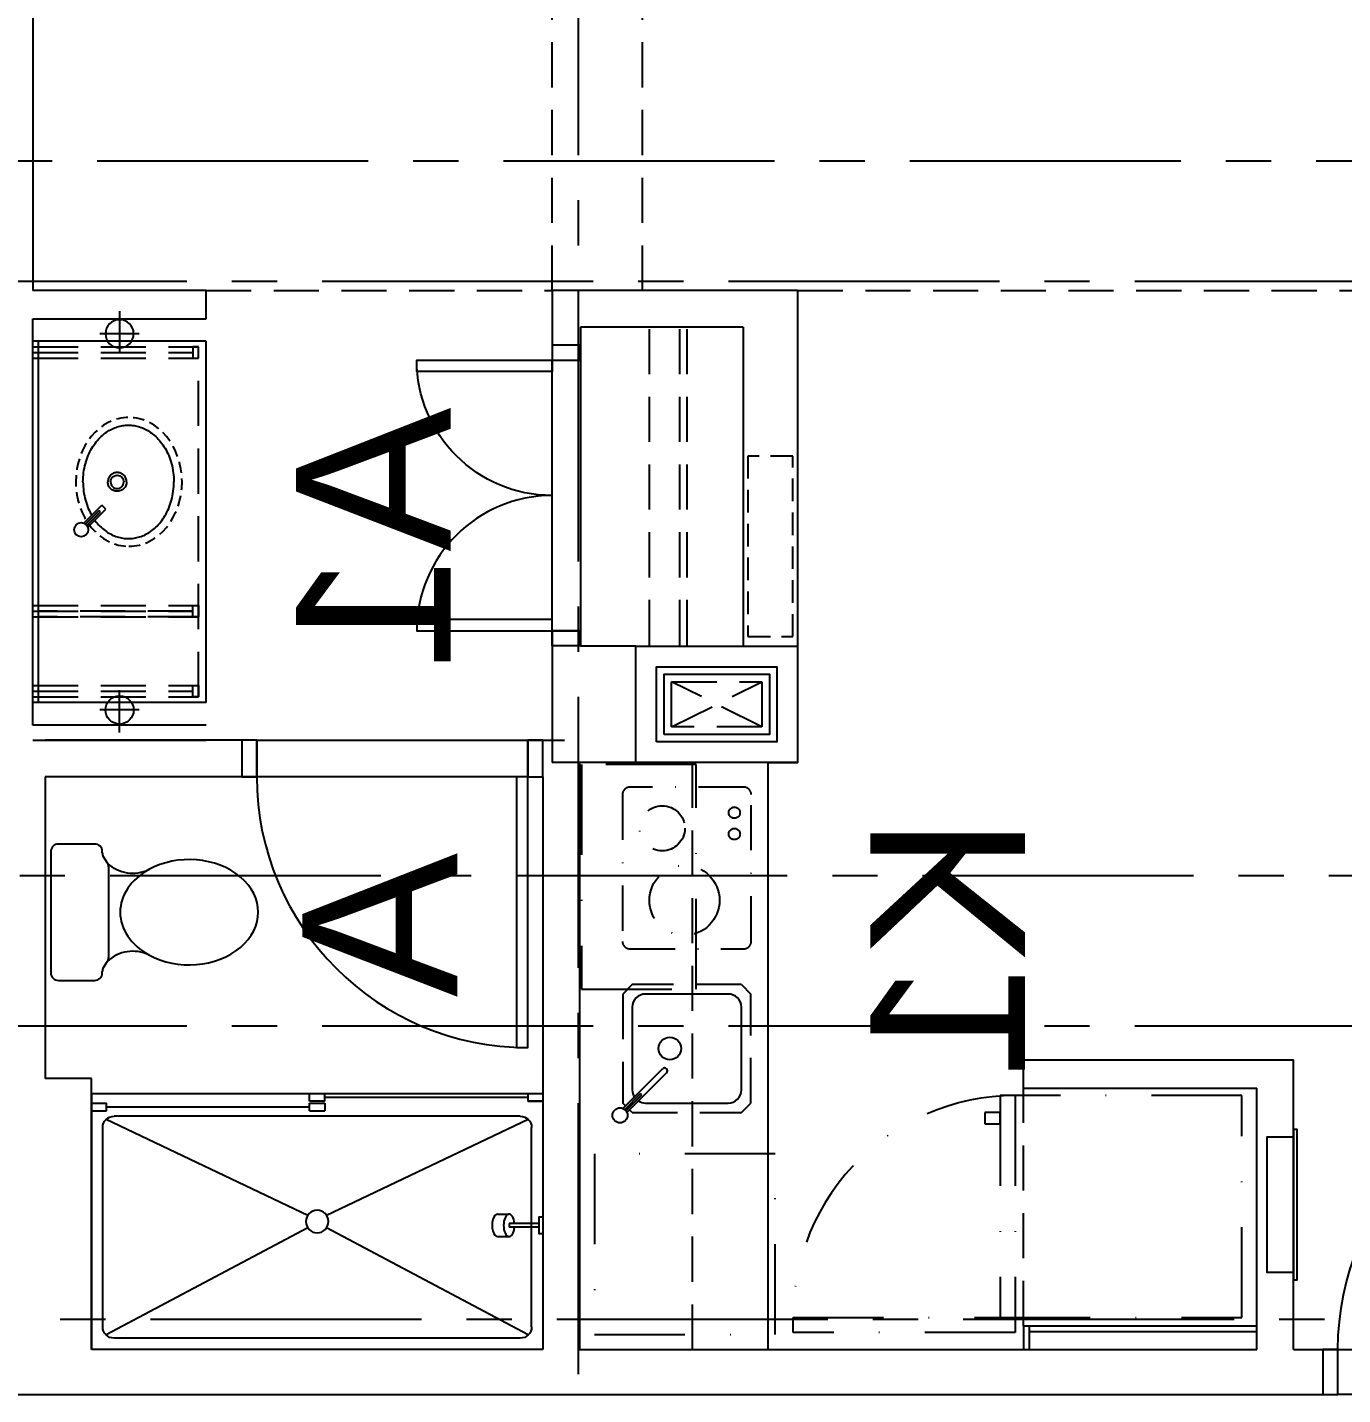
# Model space of a CAD drawing. Header units: inches. Extents: x -3700 to 348, y -844 to 2341.
# Drawn here: x -1675.2 to -1500.4, y 329 to 510.7 of the extents above; entities that cross this region are included whole.
import ezdxf

# ---------------------------------------------------------------- set-up
doc = ezdxf.new("R2010")
doc.units = ezdxf.units.IN
doc.header["$LTSCALE"] = 48
doc.header["$MEASUREMENT"] = 0
for name, pattern in [('CENTER2', [1.125, 0.75, -0.125, 0.125, -0.125]), ('DASHDOT2', [0.5, 0.25, -0.125, 0, -0.125]), ('HIDDEN', [0.375, 0.25, -0.125]), ('HIDDEN2', [0.1875, 0.125, -0.0625])]:
    doc.linetypes.add(name, pattern=pattern)
doc.layers.get('0').update_dxf_attribs({"color": 253})
for name, color, linetype in [('A-Door', 253, 'Continuous'), ('A-Door-Head', 253, 'Continuous'), ('A-Eqpm', 253, 'Continuous'), ('A-Eqpm-NIC', 253, 'DASHDOT2'), ('A-Flor-Case', 253, 'Continuous'), ('A-Flor-Case-Hidden', 253, 'HIDDEN2'), ('A-Flor-Outline', 253, 'Continuous'), ('A-Flor-Ovhd', 253, 'HIDDEN2'), ('A-Flor-Pfix', 253, 'Continuous'), ('A-Flor-Soffit', 253, 'HIDDEN2'), ('A-Flor-Wall Mtd Fixture', 253, 'Continuous'), ('A-Grid(3-32)', 253, 'CENTER2'), ('A-HVAC', 253, 'HIDDEN2'), ('A-Wall-Full', 253, 'Continuous')]:
    doc.layers.add(name, color=color, linetype=linetype)
doc.layers.add('G-Anno-View', color=253, linetype='Continuous', lineweight=18, plot=False)
doc.styles.add('G1DIM', font='arial.ttf')

# ---------------------------------------------------------------- blocks, each defined once
blk = doc.blocks.new('2ND FLOOR - STRUCTURAL GRID')
at = {"layer": 'A-Grid(3-32)'}
for p, q in [((10082.5, -7426.01), (10082.5, -9409.77)), ((8128.61, -8704.75), (11888.38, -8704.75)), ((8104.5, -8720.75), (11912.5, -8720.75)), ((8130.3, -8799.75), (11886.7, -8799.75)), ((8104.5, -8819.75), (11912.5, -8819.75)), ((11897.69, -8858.75), (8119.31, -8858.75))]:
    blk.add_line(p, q, dxfattribs=at)
blk = doc.blocks.new('36in door')
blk.add_lwpolyline([(-1.5, -36), (0, -36), (0, 0), (-1.5, 0)], close=True)
blk.add_arc((0, 0), 36, 180, 270)
blk = doc.blocks.new('Plumbing Chase')
at = {"layer": 'A-Flor-Outline', "linetype": 'HIDDEN2', "ltscale": 0.5}
blk.add_lwpolyline([(0.625, 0), (6.625, 0), (6.625, 24), (0.625, 24)], close=True, dxfattribs=at)
blk = doc.blocks.new('18in door')
blk.add_lwpolyline([(0, 0), (1.5, 0), (1.5, 18), (0, 18)], close=True)
blk.add_arc((0, 0), 18, 0, 90)
blk = doc.blocks.new('Single 12x6 HVAC Shaft')
at = {"layer": 'A-Flor-Outline'}
blk.add_lwpolyline([(3.75, 17.75), (11.75, 17.75), (11.75, 3.75), (3.75, 3.75)], close=True, dxfattribs=at)
at = {"layer": 'A-HVAC'}
for p, q in [((4.75, 16.75), (10.75, 4.75)), ((4.75, 4.75), (10.75, 16.75))]:
    blk.add_line(p, q, dxfattribs=at)
blk.add_lwpolyline([(4.75, 16.75), (10.75, 16.75), (10.75, 4.75), (4.75, 4.75)], close=True, dxfattribs=at)
at = {"layer": 'A-Wall-Full'}
for points in [[(0, 21.5), (15.5, 21.5), (15.5, 0), (0, 0)], [(2.75, 18.75), (12.75, 18.75), (12.75, 2.75), (2.75, 2.75)]]:
    blk.add_lwpolyline(points, close=True, dxfattribs=at)
blk = doc.blocks.new('wall sconce')
for p, q in [((2, -2.625), (2, 2.625)), ((-1, 0), (4.625, 0))]:
    blk.add_line(p, q)
blk.add_circle((2, 0), 1.875)
blk = doc.blocks.new('sink1915rear')
for p, q in [((-6, -4.54), (-3.61, -6.94)), ((-5.78, -4.41), (-3.96, -6.23)), ((-5.6, -4.24), (-3.78, -6.05)), ((-5.47, -4.01), (-3.08, -6.41)), ((-3.96, -6.23), (-3.78, -6.05)), ((-3.61, -6.94), (-3.08, -6.41))]:
    blk.add_line(p, q)
blk.add_circle((-6.35, -3.67), 0.938)
for points, knots in [([(0, -3.91), (-0.41, -3.93), (-1.23, -3.96), (-2.41, -4.2), (-3.48, -4.57), (-4.13, -4.89), (-4.43, -5.06)], [0, 0, 0, 0, 1.238365, 2.448444, 3.606048, 4.621257, 4.621257, 4.621257, 4.621257]), ([(-5.07, -5.48), (-5.16, -5.54), (-5.5, -5.8), (-6.03, -6.29), (-6.6, -6.99), (-7.03, -7.71), (-7.32, -8.45), (-7.5, -9.2), (-7.56, -9.95), (-7.5, -10.7), (-7.32, -11.45), (-7.03, -12.19), (-6.6, -12.91), (-6.03, -13.61), (-5.33, -14.26), (-4.48, -14.84), (-3.5, -15.33), (-2.41, -15.7), (-1.23, -15.95), (-0.41, -15.98), (0, -15.99)], [5.387657, 5.387657, 5.387657, 5.387657, 5.72094, 6.671915, 7.55893, 8.391939, 9.182354, 9.943851, 10.690053, 11.436458, 12.198524, 12.989815, 13.823917, 14.712127, 15.664288, 16.687236, 17.780855, 18.938437, 20.147416, 21.38303, 21.38303, 21.38303, 21.38303])]:
    blk.add_open_spline(points, degree=3, knots=knots)
for points in [[(0, -3.91), (1.24, -3.99), (2.42, -4.23), (3.52, -4.61), (4.49, -5.1), (5.33, -5.68), (6.03, -6.32), (6.59, -7.01), (7.01, -7.73), (7.31, -8.46), (7.48, -9.21), (7.54, -9.95), (7.48, -10.69), (7.31, -11.44), (7.01, -12.17), (6.59, -12.89), (6.03, -13.58), (5.33, -14.22), (4.49, -14.81), (3.51, -15.3), (2.42, -15.67), (1.23, -15.91), (0, -15.99)], [(0, -9.7), (-0.48, -9.61), (-0.88, -9.34), (-1.15, -8.93), (-1.25, -8.45), (-1.15, -7.97), (-0.88, -7.57), (-0.48, -7.3), (0, -7.2)], [(0, -9.7), (0.48, -9.61), (0.88, -9.34), (1.15, -8.93), (1.25, -8.45), (1.15, -7.97), (0.88, -7.57), (0.48, -7.3), (0, -7.2)], [(0, -7.58), (-0.33, -7.64), (-0.62, -7.83), (-0.81, -8.12), (-0.87, -8.45), (-0.81, -8.79), (-0.62, -9.07), (-0.33, -9.26), (0, -9.33)], [(0, -7.58), (0.33, -7.64), (0.62, -7.83), (0.81, -8.12), (0.88, -8.45), (0.81, -8.79), (0.62, -9.07), (0.33, -9.26), (0, -9.33)]]:
    blk.add_spline(points, degree=3)
at = {"layer": 'A-Flor-Case-Hidden', "linetype": 'HIDDEN2', "ltscale": 0.25, "extrusion": (0, 0, -1)}
blk.add_ellipse((0, -10.01), major_axis=(-8.56, 0), ratio=0.824818, dxfattribs=at)
blk = doc.blocks.new('41in Std Vanity')
at = {"layer": 'A-Flor-Case'}
for p, q in [((23, 53), (0, 53)), ((0.75, 5), (0.75, 53)), ((23, 5), (23, 53)), ((23, 5), (0, 5))]:
    blk.add_line(p, q, dxfattribs=at)
at = {"layer": 'A-Flor-Case-Hidden'}
for p, q in [((0, 52.25), (22, 52.25)), ((0, 51.5), (21.25, 51.5)), ((22, 5.75), (22, 52.125)), ((0, 50.75), (21.25, 50.75)), ((0, 17.875), (21.25, 17.875)), ((0, 17.125), (21.25, 17.125)), ((0, 16.375), (22, 16.375)), ((21.25, 17.125), (0.75, 17.125)), ((21.25, 16.375), (0.75, 16.375)), ((0, 7.25), (21.25, 7.25)), ((0, 6.5), (21.25, 6.5)), ((0, 5.75), (22, 5.75))]:
    blk.add_line(p, q, dxfattribs=at)
for points in [[(21.25, 50.75), (22, 50.75), (22, 52.25), (21.25, 52.25)], [(21.25, 17.875), (22, 17.875), (22, 16.375), (21.25, 16.375)], [(21.25, 7.25), (22, 7.25), (22, 5.75), (21.25, 5.75)]]:
    blk.add_lwpolyline(points, close=True, dxfattribs=at)
at = {"layer": 'A-Wall-Full'}
for p, q in [((0, 2), (0, 56)), ((0, 56), (23, 56)), ((23, 2), (0, 2))]:
    blk.add_line(p, q, dxfattribs=at)
at = {"layer": 'A-Flor-Pfix', "rotation": 90}
blk.add_blockref('sink1915rear', (2.736, 34.312), dxfattribs=at)
at = {"layer": 'A-Flor-Wall Mtd Fixture', "xscale": -1, "rotation": 90}
blk.add_blockref('wall sconce', (11.5, 56), dxfattribs=at)
at = {"layer": 'A-Flor-Wall Mtd Fixture', "rotation": 90}
blk.add_blockref('wall sconce', (11.5, 2), dxfattribs=at)
blk = doc.blocks.new('Studio Vanity and Closet Typ')
at = {"layer": 'A-Door'}
for points in [[(-50.51, -69), (-50.51, -72.75), (-52.51, -72.75), (-52.51, -69)], [(-14.51, -69), (-14.51, -72.75), (-12.51, -72.75), (-12.51, -69)]]:
    blk.add_lwpolyline(points, close=True, dxfattribs=at)
at = {"layer": 'A-Door-Head'}
blk.add_lwpolyline([(-50.5, -69), (-50.5, -72.75), (-14.5, -72.75), (-14.5, -69)], close=True, dxfattribs=at)
at = {"layer": 'A-Flor-Ovhd'}
for p, q in [((-12.63, -81.96), (-54.88, -81.96)), ((-12.63, -85.96), (-54.88, -85.96)), ((-12.63, -86.96), (-54.88, -86.96))]:
    blk.add_line(p, q, dxfattribs=at)
at = {"layer": 'A-Flor-Soffit'}
blk.add_line((-59.75, -23), (-59.75, -69), dxfattribs=at)
at = {"layer": 'A-Wall-Full'}
for p, q in [((-56, 0), (-56, -23)), ((0, 0), (0, -23)), ((-56, -23), (-59.75, -23)), ((-59.75, -69), (-50.5, -69)), ((-59.75, -101.63), (-59.75, -69)), ((-50.51, -69), (-50.51, -72.75)), ((-14.51, -69), (-14.51, -72.75)), ((-14.5, -69), (3, -69)), ((3, -101.63), (3, -69)), ((-54.88, -72.75), (-50.51, -72.75)), ((-54.88, -94.38), (-54.88, -72.75)), ((-12.51, -72.75), (-14.51, -72.75)), ((-12.5, -80.13), (-12.5, -72.75)), ((-54.88, -94.38), (-12.5, -94.38)), ((-59.75, -101.63), (3, -101.63))]:
    blk.add_line(p, q, dxfattribs=at)
at = {"xscale": -1}
for name, p, rotation in [('41in Std Vanity', (0, 0), 90), ('Plumbing Chase', (-37.75, -101.63), 270)]:
    blk.add_blockref(name, p, dxfattribs=dict(at, rotation=rotation))
blk.add_blockref('Single 12x6 HVAC Shaft', (3, -101.63), dxfattribs=at)
at = {"layer": 'A-Door'}
blk.add_blockref('18in door', (-50.51, -69), dxfattribs=at)
at = {"layer": 'A-Door', "xscale": -1}
blk.add_blockref('18in door', (-14.51, -69), dxfattribs=at)
at = {"layer": 'G-Anno-View', "insert": (-44.22, -34.95), "char_height": 20.581, "width": 161.6877, "attachment_point": 1, "style": 'G1DIM'}
blk.add_mtext('A1', dxfattribs=at)
blk = doc.blocks.new('refrigerator')
blk.add_line((-30.125, 0), (-30.125, -29.5))
for points in [[(-32.125, -29.5), (0, -29.5), (0, 0), (-32.125, 0)], [(-34.125, -3.75), (-32.125, -3.75), (-32.125, -2.25), (-34.125, -2.25)], [(-59.625, -31.5), (-59.625, -29.5), (-30.125, -29.5), (-30.125, -31.5)]]:
    blk.add_lwpolyline(points, close=True)
blk.add_arc((-30.125, -29.5), 29.5, 90, 183.88744)
blk = doc.blocks.new('kitchen faucet')
for p, q in [((0.93, 0.38), (8.38, 0.38)), ((1, 0.12), (4, 0.12)), ((4, -0.12), (4, 0.12)), ((0.93, -0.38), (8.38, -0.38)), ((1, -0.12), (4, -0.12))]:
    blk.add_line(p, q)
blk.add_circle((0, 0), 1)
blk.add_arc((8.38, 0), 0.375, 270, 90)
blk = doc.blocks.new('kitchen sink')
blk.add_lwpolyline([(-14.94, -6.97, 0.143329), (-14, -7.25), (-3, -7.25, 0.414214), (-1.25, -5.5), (-1.25, 5.5, 0.414214), (-3, 7.25), (-14, 7.25, 0.414214), (-15.75, 5.5), (-15.75, -5.5, 0.143329), (-15.47, -6.44, 0.143329)], format="xyb")
blk.add_circle((-10.75, 0), 1.5)
at = {"layer": 'A-Flor-Case-Hidden'}
for p, q in [((-15.75, 8.5), (-17, 7.25)), ((-1.25, 8.5), (0, 7.25)), ((-16.64, -7.61), (-17, -7.25)), ((-1.25, -8.5), (0, -7.25)), ((-15.75, -8.5), (-16.11, -8.14))]:
    blk.add_line(p, q, dxfattribs=at)
for points in [[(-1.25, 8.5), (-15.75, 8.5)], [(-17, 7.25), (-17, -7.25)], [(0, -7.25), (0, 7.25)], [(-15.75, -8.5), (-1.25, -8.5)]]:
    blk.add_lwpolyline(points, dxfattribs=at)
at = {"rotation": 45.00000000000001}
blk.add_blockref('kitchen faucet', (-17.38, -8.88), dxfattribs=at)
blk = doc.blocks.new('cooktop')
at = {"ltscale": 0.5}
blk.add_lwpolyline([(-7.56, -21.5), (7.56, -21.5, 0.414214), (8.56, -20.5), (8.56, -1, 0.414214), (7.56, 0), (-7.56, 0, 0.414214), (-8.56, -1), (-8.56, -20.5, 0.414214)], format="xyb", close=True, dxfattribs=at)
for centre, radius in [((-3.27, -5.47), 3), ((6.32, -3.4), 0.75), ((6.32, -6.24), 0.75), ((-0.31, -15.05), 4.66)]:
    blk.add_circle(centre, radius, dxfattribs=at)
blk = doc.blocks.new('Studio Kitchen 1')
at = {"layer": 'A-Eqpm'}
for points in [[(-28.25, -99.75), (-10.25, -99.75), (-10.25, -96.25), (-28.25, -96.25)], [(-29.25, -99.75), (-9.25, -99.75), (-9.25, -100.25), (-29.25, -100.25)]]:
    blk.add_lwpolyline(points, close=True, dxfattribs=at)
at = {"layer": 'A-Eqpm-NIC'}
for points in [[(-47.88, -5.13), (-47.88, -20.38), (-77.75, -20.38), (-77.75, -5.13)], [(-2, -6.88), (-2, -30.88), (-26, -30.88), (-26, -6.88)]]:
    blk.add_lwpolyline(points, close=True, dxfattribs=at)
at = {"layer": 'A-Flor-Case'}
for p, q in [((-78, -29.88), (0, -29.88)), ((-3.13, -63.88), (-3.13, -94.88)), ((-3.13, -63.88), (-0.13, -63.88)), ((-3.13, -64.63), (-0.13, -64.63)), ((-2.38, -64.63), (-2.38, -94.88))]:
    blk.add_line(p, q, dxfattribs=at)
at = {"layer": 'A-Flor-Ovhd'}
for p, q in [((0, -19.88), (-77.75, -19.88)), ((-3.13, -63.88), (-34.75, -63.88))]:
    blk.add_line(p, q, dxfattribs=at)
at = {"layer": 'A-Wall-Full'}
for p, q in [((-78, -4.88), (0, -4.88)), ((-78, -30.13), (-78, -4.88)), ((0, -4.88), (0, -94.88)), ((-34.75, -63.88), (-38.5, -63.88)), ((-38.5, -63.88), (-38.5, -99.75)), ((-34.75, -63.88), (-34.75, -94.88)), ((0, -94.88), (-34.75, -94.88)), ((0, -99.75), (-38.5, -99.75))]:
    blk.add_line(p, q, dxfattribs=at)
at = {"layer": 'A-Eqpm-NIC', "extrusion": (0, 0, -1), "zscale": -1, "rotation": 270}
for name, p in [('cooktop', (74.75, -19.13)), ('refrigerator', (33.75, -92.88))]:
    blk.add_blockref(name, p, dxfattribs=at)
at = {"layer": 'A-Flor-Pfix', "extrusion": (0, 0, -1), "zscale": -1, "rotation": 270}
blk.add_blockref('kitchen sink', (40, -27.63), dxfattribs=at)
at = {"layer": 'G-Anno-View', "insert": (-70.96, -43.5), "char_height": 20.581, "width": 161.6877, "attachment_point": 1, "style": 'G1DIM'}
blk.add_mtext('K1', dxfattribs=at)
blk = doc.blocks.new('shower head')
for p, q in [((0.5, 0.25), (4.48, 0.25)), ((6.04, 1.5), (4.5, 1.5)), ((0.5, -0.25), (4.48, -0.25)), ((6.02, -1.5), (4.49, -1.5))]:
    blk.add_line(p, q)
blk.add_lwpolyline([(0, -1.12), (0.5, -1.12), (0.5, 1.12), (0, 1.12)], close=True)
at = {"extrusion": (0, 0, -1)}
for centre, start_param, end_param in [((4.5, 0), 4.878708, 10.826996), ((6.02, 0), 6.265998, 9.430839)]:
    blk.add_ellipse(centre, major_axis=(0, 1.5), ratio=0.483735, start_param=start_param, end_param=end_param, dxfattribs=at)
blk.add_open_spline([(4.48, 0.25), (4.49, 0.2), (4.49, 0.16), (4.49, 0.11), (4.5, 0.04), (4.5, -0.04), (4.49, -0.11), (4.49, -0.16), (4.49, -0.21), (4.48, -0.25)], degree=3, knots=[7.6339989, 7.6339989, 7.6339989, 7.6339989, 7.7552894, 7.7552894, 7.7552894, 7.9540134, 7.9540134, 7.9540134, 8.074038, 8.074038, 8.074038, 8.074038])
blk = doc.blocks.new('shower door')
at = {"layer": 'A-Flor-Case'}
for p, q in [((-31, -1), (-31, 0)), ((-29, 0), (-31, 0)), ((-29, -1), (-29, 0)), ((0, 0), (-2, 0)), ((-2, 0), (-2, -1)), ((-59.99, -1.26), (-57.99, -1.26)), ((-57.99, -2.26), (-57.99, -1.26)), ((-57.99, -1.76), (-31, -1.76)), ((-29, -1), (-31, -1)), ((-31, -1.26), (-29, -1.26)), ((-31, -2.26), (-31, -1.26)), ((-2, -0.5), (-29, -0.5)), ((-29, -1.26), (-29, -2.26)), ((0, -1), (-2, -1)), ((-2, -1), (0, -1)), ((-59.99, -2.26), (-57.99, -2.26)), ((-31, -2.26), (-29, -2.26))]:
    blk.add_line(p, q, dxfattribs=at)
blk = doc.blocks.new('30x34 shower')
at = {"layer": 'A-Flor-Pfix'}
for p, q in [((0, -34), (0, 0)), ((60, 0), (0, 0)), ((60, -34), (60, 0)), ((57, -1.5), (3, -1.5)), ((1.5, -3), (1.5, -29.5)), ((28.75, -16.18), (1.94, -1.94)), ((58.06, -1.94), (31.25, -16.18)), ((58.5, -3), (58.5, -29.5)), ((28.75, -17.82), (1.94, -30.56)), ((58.06, -30.56), (31.25, -17.82)), ((57, -31), (3, -31)), ((60, -34), (0, -34))]:
    blk.add_line(p, q, dxfattribs=at)
blk.add_circle((30, -17), 1.5, dxfattribs=at)
for centre, start, end in [((3, -3), 90, 180), ((57, -3), 0, 90), ((3, -29.5), 180, 270), ((57, -29.5), 270, 0)]:
    blk.add_arc(centre, 1.5, start, end, dxfattribs=at)
at = {"xscale": -1, "rotation": 179.9999999999999}
blk.add_blockref('shower door', (60, -34), dxfattribs=at)
at = {"layer": 'A-Flor-Pfix', "rotation": 180.0000000001253}
blk.add_blockref('shower head', (60, -16.5), dxfattribs=at)
blk = doc.blocks.new('Toiliet American Std Cadet Pro')
for p, q in [((0, 8.06), (0, -8.06)), ((5.84, 9.06), (1, 9.06)), ((6.84, 7.9), (6.84, 8.06)), ((7.53, 6.52), (7, 7.36)), ((7.69, -5.98), (7.69, 5.98)), ((7, -7.36), (7.53, -6.52)), ((1, -9.06), (5.84, -9.06)), ((6.84, -8.06), (6.84, -7.9))]:
    blk.add_line(p, q)
for centre, radius, start, end in [((1, 8.06), 1, 90, 180), ((5.84, 8.06), 1, 0, 90), ((7.84, 7.9), 1, 180, 212.4157), ((6.69, 5.98), 1, 0, 32.4157), ((10.89, 10.1), 4.91, 226.8784, 295.5831), ((10.89, -10.1), 4.91, 64.417, 133.1217), ((6.69, -5.98), 1, 327.5844, 0), ((1, -8.06), 1, 180, 270), ((5.84, -8.06), 1, 270, 0), ((7.84, -7.9), 1, 147.5844, 180)]:
    blk.add_arc(centre, radius, start, end)
for start_param, end_param in [(4.086017, 8.480354), (2.197169, 4.086017)]:
    blk.add_ellipse((18.39, 0), major_axis=(9.17, 0), ratio=0.762999, start_param=start_param, end_param=end_param)
blk = doc.blocks.new('Studio Bath 2')
at = {"layer": 'A-Door'}
for points in [[(-81, -21.98), (-81, -19.98), (-76.12, -19.98), (-76.12, -21.98)], [(-81, -59.98), (-81, -57.98), (-76.12, -57.98), (-76.12, -59.98)]]:
    blk.add_lwpolyline(points, close=True, dxfattribs=at)
at = {"layer": 'A-Door-Head'}
blk.add_lwpolyline([(-81, -21.98), (-81, -57.98), (-76.12, -57.98), (-76.12, -21.98)], close=True, dxfattribs=at)
at = {"layer": 'A-Wall-Full'}
for p, q in [((-81, -22), (-81, 6.14)), ((-76.12, -22), (-76.12, 6.14)), ((-76.12, 6.14), (-36, 6.14)), ((-76.12, 6.14), (-36, 6.14)), ((-36, 0), (-36, 6.14)), ((0, 0), (-36, 0)), ((0, -60), (0, 0)), ((-81, -22), (-76.12, -22)), ((-81, -58), (-81, -62.86)), ((-76.12, -58), (-81, -58)), ((-76.12, -58), (-76.12, -60)), ((-76.12, -58), (-76.12, -60)), ((-76.12, -60), (0, -60))]:
    blk.add_line(p, q, dxfattribs=at)
at = {"layer": 'A-Door', "xscale": -1, "rotation": 90}
blk.add_blockref('36in door', (-76.12, -57.98), dxfattribs=at)
at = {"layer": 'A-Flor-Pfix', "xscale": -1, "rotation": 90}
blk.add_blockref('Toiliet American Std Cadet Pro', (-58.12, 5.4), dxfattribs=at)
at = {"layer": 'A-Flor-Pfix', "extrusion": (0, 0, -1), "xscale": -1, "zscale": -1, "rotation": 90}
blk.add_blockref('30x34 shower', (0, 0), dxfattribs=at)
at = {"layer": 'G-Anno-View', "insert": (-66.01, -28.04), "char_height": 20.58, "width": 161.6877, "attachment_point": 1, "style": 'G1DIM'}
blk.add_mtext('A', dxfattribs=at)
blk = doc.blocks.new('King Studio 2')
at = {"layer": 'A-Door'}
blk.add_lwpolyline([(183, 6), (181, 6), (181, 0), (183, 0)], close=True, dxfattribs=at)
at = {"layer": 'A-Door-Head'}
blk.add_lwpolyline([(183, 6), (219, 6), (219, 0), (183, 0)], close=True, dxfattribs=at)
at = {"layer": 'A-Flor-Soffit'}
for p, q in [((78.56, 146.75), (78.56, 260.63)), ((90.56, 146.75), (90.56, 260.63)), ((111.19, 146.75), (221, 146.75))]:
    blk.add_line(p, q, dxfattribs=at)
at = {"layer": 'A-Wall-Full'}
for p, q in [((9.56, 280.63), (9.56, 146.75)), ((32.56, 146.75), (9.56, 146.75)), ((107.2, 84), (111.19, 84)), ((177.08, 6), (183, 6)), ((183, 0), (183, 6)), ((0, 0), (183, 0))]:
    blk.add_line(p, q, dxfattribs=at)
at = {"xscale": -1, "rotation": 90}
for name, p in [('Studio Vanity and Closet Typ', (9.56, 87)), ('Studio Bath 2', (17.33, 6)), ('Studio Kitchen 1', (77.33, 6))]:
    blk.add_blockref(name, p, dxfattribs=at)
at = {"layer": 'A-Door', "xscale": -1, "rotation": 180}
blk.add_blockref('36in door', (219, 6), dxfattribs=at)

msp = doc.modelspace()

# ---------------------------------------------------------------- block references
at = {"linetype": 'HIDDEN'}
msp.add_blockref('2ND FLOOR - STRUCTURAL GRID', (-11684.5, 9197.75), dxfattribs=at)
msp.add_blockref('King Studio 2', (-1684, 329))

doc.saveas('drawing.dxf')
